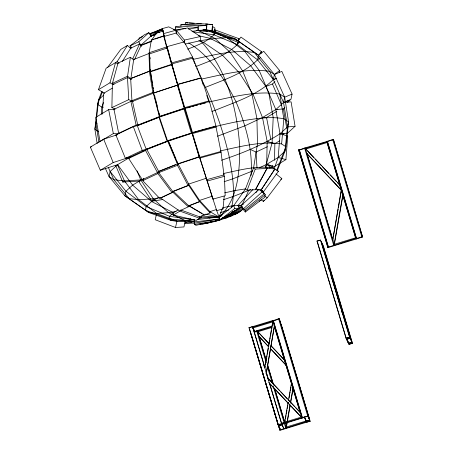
<?xml version="1.0" encoding="UTF-8"?>
<svg xmlns="http://www.w3.org/2000/svg" width="453" height="453" viewBox="0 0 453 453"><rect width="100%" height="100%" fill="white"/><g stroke="black" fill="none" stroke-linecap="round" stroke-linejoin="round"><path stroke-width="0.68" d="M180.928 26.421L180.957 24.513L185.322 24.235L206.625 25.459L206.557 29.915L226.851 37.65L234.626 38.533L258.544 55.277L274.427 74.507L284.671 97.219L288.584 121.863L285.894 146.749L284.92 151.308L277.27 170.69M206.625 25.459L198.193 25.991L198.125 30.442L214.926 38.397L230.147 52.299L242.751 71.183L251.879 93.777L256.908 118.533L257.497 143.771L253.601 167.763L245.492 188.884L233.72 205.685L219.088 217.021L216.398 217.717M115.051 109.037L111.885 107.588L112.361 84.728L127.486 77.605L131.285 79.337M265.764 167.712L266.692 164.343L267.168 141.483L262.497 117.531L253.012 94.133L239.348 72.871L222.44 55.198L203.437 42.322L198.816 40.64M270.577 167.87L272.468 166.981L272.496 165.594M274.518 160.305L274.863 143.675L279.541 140.877M211.953 111.37L215.249 110.277C235.379 101.965 257.502 95.26 273.34 79.592L274.427 74.507L281.828 71.381L292.072 94.094L284.671 97.219L279.739 93.964C255.939 90.424 232.117 97.106 208.98 101.982L209.031 100.883L201.37 78.012L177.887 84.501L177.831 85.6L184.671 108.697L199.292 156.693L216.721 210.651L223.012 208.912L224.241 196.109M177.887 84.501L184.722 107.604L184.671 108.697L160.741 116.625M199.813 216.562L199.716 218.318L196.268 220.379L173.261 215.096L173.391 212.757L178.233 209.858M188.612 185.215L173.323 191.223L188.703 205.804L199.518 201.557L188.612 185.215L188.686 184.077L177.989 163.748L158.782 171.602L146.863 149.518L147.344 149.014C176.285 136.993 206.398 127.876 237.106 121.653C252.502 119.252 268.244 115.951 283.816 118.714L288.584 121.863L287.496 126.942L284.92 151.308L278.221 157.446L266.692 164.343L259.127 167.904M199.518 201.557L199.592 200.413L188.686 184.077L206.081 178.318L206.783 179.654L223.975 174.903L221.047 152.208L220.345 150.872C240.384 146.653 261.013 140.866 281.619 143.935L285.894 146.749L276.789 170.198L278.414 171.33L263.516 191.732L261.047 190.107L274.926 169.031L273.301 167.899C256.472 165.396 239.631 170.118 223.267 173.567M185.537 24.666L185.685 22.65L212.485 24.496L212.055 30.538L214.524 32.163L238.114 40.832L240.951 37.095L261.381 51.534L260.962 53.488M206.987 23.873L206.557 29.915L198.125 30.442L191.976 31.41M102.208 114.111L103.799 93.233L112.293 88.148M274.258 168.51L278.221 157.446L280.028 133.782L275.815 109.564L265.871 86.432L250.877 65.968L231.851 49.564L210.096 38.335L198.59 35.696M269.28 168.023L269.654 166.676L266.692 164.343L274.393 166.54L285.922 159.637L287.723 135.979L280.028 133.782C261.942 145.43 241.794 153.403 221.489 160.254M101.251 114.167L101.863 107.163L103.482 102.503M281.619 143.935L283.816 118.714L279.739 93.964M137.083 170.872L140.73 179.909L153.335 198.799L168.556 212.695L185.356 220.651L185.045 223.754L191.879 222.678M187.706 49.179C196.919 45.43 206.794 41.965 213.958 34.796L214.943 28.069L212.48 26.438L212.055 30.538L234.626 38.533L258.544 55.277L257.57 59.836C243.374 73.879 223.539 79.892 205.492 87.35L202.253 81.189M96.432 119.971L94.904 129.235L97.185 143.607M96.727 117.191L98.567 99.785L101.88 91.387M197.061 30.561L214.524 32.163L214.818 29.564L214.535 30.878M114.071 84.603L112.44 83.318L127.565 76.195L130.373 57.282L133.635 59.858M250.968 175.521C253.187 150.266 245.747 125.204 236.138 102.078C224.75 79.53 210.764 56.353 188.708 42.899M149.801 54.207L149.179 52.712L151.387 39.977L163.686 35.906L164.524 37.905L164.196 36.399L176.353 33.041L183.827 42.163M231.489 207.78C235.668 191.223 232.191 174.111 229.405 157.633C223.963 133.42 215.832 109.898 205.492 87.35M264.688 367.944L272.831 321.319M264.965 367.576L265.209 366.183M265.452 364.79L266.545 358.527M266.789 357.134L267.032 355.747M267.276 354.354L268.369 348.091M268.612 346.698L269.705 340.435M269.948 339.042L270.192 337.649M270.435 336.256L271.528 329.994M271.772 328.606L272.015 327.213M272.259 325.82L272.989 321.647M266.087 373.714L274.348 326.392L266.239 374.042M284.643 422.162L288.04 402.677M288.408 400.588L291.568 382.496M284.92 421.794L285.158 420.407M285.401 419.014L286.013 415.531M286.256 414.144L286.494 412.751M286.738 411.358L286.981 409.965M287.225 408.572L287.836 405.095M288.074 403.702L288.318 402.309M289.048 398.136L289.654 394.654M289.897 393.266L290.141 391.873M290.384 390.48L290.99 386.998M291.234 385.611L291.477 384.218M286.154 427.236L290.045 404.971M290.532 402.185L292.961 388.266M286.313 427.564L287.162 422.694M287.406 421.301L290.203 405.299M290.566 403.21L293.119 388.595M341.245 190.011L341.403 190.339L306.987 153.675L341.245 190.011L332.774 239.75M332.898 239.054L333.142 237.661M333.385 236.268L336.302 219.569M336.545 218.176L338.125 209.127M338.363 207.734L341.279 191.036M334.138 244.495L342.762 195.084L327.162 142.604M334.416 244.127L342.921 195.413M159.048 112.837L160.073 116.846L137.276 125.555L146.172 149.241L147.344 149.014L130.475 156.965L117.616 164.66L110.147 171.5L109.06 176.585L124.937 195.815L148.856 212.559L171.427 220.56L176.925 221.183L185.356 220.651L192.876 219.467M138.924 39.309L139.218 37.95L142.474 36.648M192.542 31.716L213.958 34.796L215.385 30.023L238.974 38.692L238.578 40.555M110.147 171.5L125.911 191.262L146.166 206.54L169.524 216.302L194.399 219.875L194.105 221.234L194.416 223.21L219.399 218.997L219.088 217.021L216.324 209.546L209.96 211.653L199.592 200.413L211.891 196.342L213.029 199.094L225.181 195.73L224.405 176.313L223.493 174.116M194.416 223.21L194.711 221.851L194.399 219.875M223.012 208.912L222.621 207.802C228.606 206.545 234.773 204.813 240.934 205.73L241.619 207.259L242.899 208.103L242.61 209.473L224.994 216.5M242.763 208.963L245.288 212.038L245.577 210.673L265.26 194.705L261.891 190.605L260.905 189.954M279.19 72.406L279.597 70.504L263.72 51.268L258.544 55.277L261.381 51.534M282.31 134.824L284.065 133.777L280.028 133.782L287.496 126.942L283.544 102.48L284.671 97.219M265.26 194.705L264.699 197.332L245.288 212.038M292.072 94.094L290.945 99.354L283.544 102.48L275.815 109.564L262.497 117.531L245.033 125.758L217.423 136.234M188.658 205.198L188.301 206.817L179.569 210.934L160.566 198.057L172.916 192.236L173.159 191.16M117.514 164.824L124.445 180.934L138.731 199.716L156.63 213.442L155.215 219.739L175.509 227.48L183.941 226.947L185.356 220.651L194.32 221.421M175.509 227.48L176.925 221.183L156.63 213.442L148.856 212.559L124.937 195.815L125.911 191.262L132.61 185.124L142.316 179.314M224.705 192.836L235.243 190.498L245.492 188.884L247.128 190.22L255.56 189.694L267.162 168.357L265.526 167.015L272.1 142.854L273.193 117.514L268.742 92.718L259.037 70.158L244.75 51.376L226.851 37.65L214.926 38.397L200.43 40.685L185.283 44.049M104.694 93.318L98.443 89.688L109.977 82.786L115.555 62.571L117.825 63.89M112.44 83.318L118.018 63.103L130.373 57.282M159.337 116.8L160.073 116.846L159.626 116.359L153.624 92.978L177.383 85.113L184.218 108.216L184.671 108.697L185.147 108.239L209.456 101.517L215.945 125.996L215.469 126.455L216.036 127.05L220.911 151.466L199.858 157.287L199.292 156.693L199.173 157.055L177.87 164.105L168.233 140.815L167.497 140.77L159.337 116.8L183.929 108.652L186.019 108.324M177.87 164.105L177.989 163.748L177.463 165.311L188.159 185.639L172.865 191.642L158.737 172.661L159.263 171.098L158.006 171.693M199.173 157.055L191.987 132.95L192.463 132.486L215.945 125.996M188.159 185.639L188.686 184.077M98.443 89.688L106.144 68.205L117.134 61.631L127.44 45.436L130.775 48.55M222.366 208.465L219.088 217.021L219.603 220.249L195.9 225.311L194.62 224.467L194.105 221.234L168.963 218.929L145.368 210.26L146.166 206.54L151.63 201.528L158.692 197.304M247.128 190.22L255.237 169.105L267.162 168.357M102.395 91.965L97.588 104.343L94.904 129.235L98.607 131.681M214.524 32.163L215.385 30.023M238.974 38.692L237.321 44.553C226.07 55.713 210.407 60.628 196.07 66.517M237.961 42.95L237.321 44.553L257.57 59.836L273.34 79.592L275.979 78.612M141.036 45.781L139.53 44.02L132.837 58.511L133.969 59.83M134.603 59.445L141.008 45.577L151.817 41.336M250.617 189.507L248.759 190.379L242.072 204.875L241.058 205.781M274.875 169.031L267.094 168.154L255.498 189.49L260.996 190.113L274.875 169.031L273.301 167.899L278.414 171.33M172.701 191.308L172.004 192.536L159.654 198.352L142.746 180.685L143.788 178.839M142.746 180.685L157.871 173.556L159.263 171.098L157.457 172.559L142.333 179.688L128.669 158.425L130.475 156.965L125.373 158.335L115.883 134.937L133.352 126.71L138.448 125.334L159.422 117.101M143.465 179.479L140.73 179.909L139.331 182.344L151.936 201.234L153.335 198.799L160.164 197.723M122.327 61.438L130.792 48.131L139.53 44.02M255.956 192.661L257.797 189.767M107.718 67.265L120.787 49.417L127.44 45.436M261.171 199.722L263.295 201.404L264.11 200.288M239.75 41.348L237.321 44.553L213.958 34.796L214.252 32.191L209.416 31.5M263.295 201.404L267.157 197.859L281.823 178.544L275.996 173.918M210.096 212.899L199.722 201.664L188.912 205.905L204.496 215.096L210.096 212.899L209.96 211.653L219.088 217.021L220.249 219.79L239.246 208.176L238.085 205.407L252.967 189.388M146.863 149.518L167.752 141.319L168.233 140.815L146.172 149.241M158.782 171.602L159.263 171.098M209.456 101.517L208.98 101.982L206.789 95.441M103.714 95.068L98.567 99.785L97.588 104.343L101.863 107.163L103.222 107.316M96.987 123.239L95.991 124.15L98.952 142.497M265.871 86.432L272.468 83.986L274.954 81.704M287.564 102.395L290.141 100.034L283.544 102.48L269.66 71.364L254.275 52.457C233.663 49.394 213.035 55.175 192.995 59.4L192.593 57.095L184.19 41.897L167.004 46.648L177.831 85.6L177.383 85.113M277.831 109.564L275.815 109.564L283.38 108.93L284.926 107.514M283.544 102.48L291.115 101.846L295.062 126.308L287.593 133.148L280.028 133.782M242.604 209.49C237.23 214.818 229.529 216.517 222.378 217.989M280.832 179.456L281.823 178.544M258.906 189.439L240.934 205.73L241.602 207.253L231.619 212.417M243.465 208.788L261.959 192.032L264.427 193.657L244.745 209.631L243.465 208.788L240.934 205.73L242.208 206.574L242.672 207.599M131.353 48.103L130.028 45.872L138.76 41.761L148.878 32.673L151.2 36.574M138.76 41.761L141.415 46.223L140.894 45.147L151.013 36.059L155.991 34.105M128.669 158.425L145.538 150.475L147.344 149.014L142.242 150.39L125.373 158.335M142.333 179.688L143.686 178.59M257.57 59.836L260.673 57.429M279.597 70.504L274.427 74.507L269.66 71.364C246.675 67.944 223.663 74.4 201.313 79.105L203.284 84.988M220.249 219.79L234.881 208.448L239.246 208.176M130.028 45.872L144.36 34.802L148.878 32.673M130.051 47.775L131.183 46.936M122.78 182.066L124.445 180.934L140.73 179.909L139.065 181.041L122.78 182.066L115.572 165.305M222.055 215.209L219.088 217.021L216.381 217.599M114.23 109.615L108.669 109.626L95.809 117.321L100.022 141.546L113.335 133.578L119.592 133.561M113.686 109.892L114.852 109.196M194.677 222.032L171.427 220.56L168.963 218.929L169.524 216.302L173.391 212.757L151.63 201.528L132.61 185.124L117.616 164.66L100.306 170.243L90.362 147.112L103.675 139.145L117.655 134.637M100.306 170.243L113.165 162.548L130.475 156.965M262.497 117.531L266.534 117.525L276.823 111.37M173.261 215.096L179.92 211.109L199.716 218.318M259.15 201.143L260.968 200.056M215.905 220.679L214.11 221.67L208.312 222.961L212.921 221.2M220.962 216.053L219.088 217.021L214.926 217.723M231.636 212.423L241.619 207.259M111.885 107.588L128.76 99.643L133.188 101.665L130.866 101.381L113.997 109.332L118.663 133.278L119.824 133.42M118.663 133.278L136.127 125.051L138.448 125.334L137.276 125.555M250.294 149.428L256.07 152.066L267.315 146.766M252.825 170.877L232.836 178.822L224.184 181.687M243.318 204.286L239.529 205.872M154.337 32.344L162.044 28.862L162.565 30.017M221.013 216.149L219.088 217.021L197.14 219.558M228.125 214.779L242.904 208.114M273.34 79.592L276.421 78.29M149.654 33.794L162.044 28.862M220.396 216.5L219.088 217.021L199.835 217.887M156.659 33.618L151.059 35.815L154.445 35.011M140.894 45.147L151.704 40.9M148.98 53.511L133.692 59.513L130.889 78.426L149.615 71.07L148.98 53.511L149.671 54.309M167.078 47.446L167.406 48.952L166.981 48.092L149.592 53.85L150.226 71.41L150.645 72.27L149.399 71.302L130.668 78.652L131.942 100.696L132.774 101.342M131.942 100.696L152.831 92.491L153.663 93.142M159.382 116.597L153.38 93.216L132.497 101.421L137.757 125.09L159.382 116.597L160.073 116.846M159.909 170.843L175.407 164.762M158.737 172.661L177.463 165.311M248.759 190.379L233.471 196.387L223.437 199.705M232.531 215.577L226.93 217.774L222.253 218.34M210.209 222.1L208.238 222.853L202.933 223.691L206.228 222.672M155.47 32.356L162.627 29.864L163.386 31.665M220.39 216.568L219.088 217.021L201.217 216.053M153.499 39.513L151.557 40.158L156.466 33.12L162.831 31.008L164.524 37.905L162.429 28.59L168.72 26.852L175.611 30.306L176.523 33.935M154.796 39.088L163.856 36.087M149.179 52.712L166.568 46.953L167.406 48.952L164.196 36.399M150.226 71.41L171.523 64.36L171.942 65.221L171.806 63.918L192.859 58.097L201.177 77.803L177.695 84.298L177.831 85.6L171.681 64.79L150.385 71.84L153.816 93.035L177.57 85.17M159.626 116.359L184.218 108.216M167.497 140.77L191.987 132.95L192.553 133.544L199.858 157.287M168.114 141.172L191.868 133.307M178.658 163.527L198.624 156.914M220.254 212.763L228.669 209.977M214.161 221.659L226.879 217.791M90.362 147.112L91.693 146.681M206.885 222.644L202.921 223.873L199.807 224.065M298.578 149.864L299.32 149.92L328.538 247.434L327.915 247.621L298.578 149.864L327.915 247.621M299.201 149.671L328.357 247.049L333.748 245.407L304.592 148.029L327.406 141.359L356.624 238.873L328.538 247.434M327.287 141.109L356.443 238.488L361.828 236.845L332.672 139.467L333.3 139.281L333.601 139.909L362.638 237.038L356.624 238.873M299.32 149.92L304.592 148.029M327.406 141.359L332.672 139.467M299.382 150.051L304.773 148.408M327.468 141.495L332.853 139.852M298.872 150.492L299.501 150.3M332.972 140.096L333.601 139.909M323.431 246.2L352.468 343.329L348.946 344.399L350.282 343.867L349.824 342.904L348.436 343.329L346.511 339.274L347.898 338.85L347.445 337.887L346.052 338.312L316.964 241.07L320.537 240.107L319.15 240.532M318.408 240.758L316.964 241.07M334.071 244.354L355.514 237.814M327.615 246.993L328.238 246.8M356.324 238.244L333.748 245.407M362.638 237.038L362.338 236.409L361.828 236.845M273.255 386.318L285.758 428.136L280.373 429.778L278.499 425.837L279.886 425.412L279.427 424.45L278.04 424.874L248.952 327.632L252.525 326.67M250.39 327.321L248.952 327.632M251.138 327.094L273.204 320.367L302.361 417.745L307.746 416.103L278.595 318.725L279.218 318.533L309.682 420.174L308.295 420.599L308.753 421.562L310.192 421.25L306.619 422.213M273.323 320.611L278.595 318.725M278.187 319.28L273.504 320.996M252.661 327.304L272.763 321.171L273.063 321.806L252.287 328.136M266.2 362.706L256.602 330.758L271.97 326.075M254.025 331.828L256.602 330.758M254.762 331.755L256.902 331.386M272.157 326.692L257.412 331.183L257.712 331.811L271.783 327.525M320.486 239.994L349.574 337.236L348.187 337.661L348.646 338.623L350.033 338.198L351.958 342.253L350.571 342.678L351.03 343.64L352.468 343.329M348.385 343.215L351.902 342.14M281.33 423.198L301.432 417.071M302.361 417.745L280.175 424.223L280.628 425.186L282.021 424.761L283.889 428.708L281.891 424.257M280.469 424.852L307.814 416.233L309.682 420.174M307.927 416.483L308.555 416.29L308.255 415.661L307.746 416.103M282.072 424.874L278.55 425.945L249.512 328.816M305.922 420.52L304.105 416.692L306.16 421.25L307.553 420.826L308.012 421.788L279.926 430.35L250.588 332.593M279.626 429.721L280.254 429.529L279.852 428.181M149.258 33.856L162.627 29.864M163.454 33.664L175.611 30.306M171.681 64.79L171.942 65.221L171.545 62.916L192.593 57.095M184.722 107.604L209.031 100.883M187.372 107.95L190.747 107.021M192.1 106.648L194.122 106.087M195.475 105.713L197.502 105.153M200.203 104.405L202.225 103.845M203.578 103.471L205.605 102.91M192.553 133.544L216.036 127.05M199.292 156.693L199.994 158.029L221.047 152.208M206.081 178.318L207.214 181.064L224.405 176.313M115.883 134.937L117.797 134.422M159.966 32.214L150.492 34.473L151.325 36.602M173.55 29.547L175.481 29.122L180.266 29.994M176.647 33.856L176.489 30.425L187.689 27.939L200.243 36.563L200.43 40.685C227.01 69.032 237.032 108.737 239.745 146.568C239.631 170.951 238.482 199.456 219.088 217.021L219.388 218.765M176.489 30.425L184.405 40.079L200.243 36.563M198.901 218.306L201.534 217.723M194.62 224.467L219.603 220.249M175.549 29.224L175.407 26.903L180.713 26.064L197.95 27.542L198.125 30.442L196.749 30.323M188.386 29.049L197.95 27.542M151.936 201.234L162.859 199.513M176.149 211.5L168.556 212.695L156.63 213.442M185.356 220.651L185.47 222.542L186.84 222.327M192.989 221.358L194.354 221.143M202.706 224.02L208.012 223.182M194.711 221.851L219.399 218.997M287.496 126.942L295.062 126.308M128.794 157.491L130.198 157.406M153.335 198.799L138.731 199.716L129.213 198.635L113.822 179.728L108.352 167.463M203.125 29.717L212.055 30.538L202.899 29.955M189.235 23.018L194.167 23.33M196.981 23.511L201.211 23.777M205.436 24.049L208.255 24.224M209.665 24.315L212.485 24.496M180.957 24.513L198.193 25.991M185.47 222.542L194.433 223.312M185.685 22.65L187.961 22.91M124.445 180.934L113.822 179.728L109.06 176.585L105.356 168.386M241.602 207.253L238.759 206.93L238.085 205.407M205.962 31.002L207.344 31.2M175.407 26.903L185.651 28.777M205.702 214.139L219.088 217.021L219.784 218.561L219.088 217.021L219.422 218.765M274.863 143.675L267.168 141.483L268.448 142.066M278.221 157.446L285.922 159.637M137.757 125.09L138.448 125.334M180.719 209.971L199.858 216.936L204.377 214.807L203.176 214.099M214.818 32.656L238.176 42.412M266.692 164.343L272.468 166.981M208.057 217.18L209.937 218.12M109.977 82.786L112.814 84.439M188.793 205.617L201.981 213.397M190.158 218.612L191.868 219.79M263.516 191.732L261.891 190.605L264.427 193.657M265.526 167.015L267.094 168.154M127.565 76.195L131.376 79.196M265.039 196.177L267.157 197.859M253.601 167.763L255.237 169.105M117.134 61.631L119.037 63.414M172.916 192.236L188.301 206.817M220.911 151.466L220.345 150.872L220.52 152.248M305.469 148.601L339.733 184.937M305.622 148.929L306.59 149.949M307.553 150.974L313.827 157.627M315.277 159.162L321.551 165.815M322.513 166.84L328.787 173.493M330.237 175.028L336.505 181.681M337.474 182.706L339.886 185.266M257.491 331.341L269.071 343.629M271.002 345.673L284.512 360.005M257.644 331.67L268.742 343.442M271.154 346.001L283.703 359.308M268.657 346.653L259.003 336.415L268.329 346.471M270.588 348.697L286.03 365.078M270.26 348.516L286.67 365.916M267.649 377.847L299.982 412.139M267.327 377.666L272.151 382.779M273.114 383.804L279.388 390.458M280.837 391.992L287.111 398.646M288.074 399.671L294.348 406.324M295.798 407.859L299.654 411.953M268.686 382.411L301.5 417.213M269.325 383.249L301.658 417.541M149.615 71.07L150.645 72.27L150.385 71.84M259.846 189.484L261.959 192.032M244.314 209.139L245.577 210.673M157.871 173.556L172.004 192.536M220.515 219.898L219.558 218.674L219.088 217.021L219.716 218.618M145.538 150.475L157.457 172.559M223.505 174.009L223.975 174.903M355.996 239.059L326.658 141.302M334.552 245.6L305.214 147.837M322.921 245.124L320.996 241.07L350.084 338.312L346.562 339.382L317.525 242.253M321.234 241.8L323.051 245.628M349.903 337.695L351.721 341.522M349.574 337.236L346.052 338.312M346.381 338.765L348.198 342.598M279.682 321.018L280.645 323.046M281.154 324.122L310.192 421.25M272.876 321.183L272.581 320.554L301.913 418.317L301.313 416.29M307.927 416.256L309.444 419.45M253.034 327.745L255.039 332.191L253.221 328.363M286.381 427.706L286.081 427.077L307.525 420.543L307.712 421.16L285.758 428.136M286.562 428.328L285.022 423.43M278.369 425.327L280.186 429.161M278.04 424.874L281.562 423.798L252.474 326.556M272.468 83.986L281.579 105.187M168.505 141.449L176.092 159.286M176.636 160.56L177.451 162.474M167.752 141.319L177.514 164.246M193.533 60.668L194.875 63.85M195.413 65.119L196.217 67.027M196.755 68.301L197.559 70.209M198.097 71.478L198.901 73.386M199.439 74.654L200.243 76.563M233.72 205.685L234.881 208.448M103.675 139.145L113.165 162.548M133.352 126.71L142.242 150.39M211.891 196.342L212.281 197.446M216.324 209.546L216.721 210.651M158.901 117.067L167.055 141.036M207.214 181.064L213.029 199.094M328.589 268.063L329.218 270.062M330.894 275.401L338.295 299.88M199.994 158.029L206.783 179.654M263.414 363.997L264.461 367.332M266.132 372.666L268.068 379.076M185.147 108.239L192.463 132.486M183.929 108.652L191.251 132.905M333.3 139.281L362.338 236.409M343.295 196.568L355.798 238.386M307.128 153.867L332.938 240.203M322.864 245.011L351.958 342.253M350.628 342.292L351.03 343.64M348.244 337.275L348.646 338.623M347.496 337.502L347.898 338.85M347.938 341.03L348.946 344.399M347.779 341.194L348.436 343.329M279.218 318.533L309.631 420.067L306.109 421.137L305.707 419.789M308.351 420.214L308.753 421.562M305.356 418.555L306.16 421.25M273.204 320.367L302.242 417.496M274.892 327.932L300.101 412.247M257.933 332.547L257.23 330.565L266.104 360.243M258.335 333.895L258.737 335.243M259.139 336.59L266.2 360.197M267.406 364.246L273.657 385.158M274.869 389.206L284.75 422.253M285.934 426.296L286.364 427.649M267.513 364.965L273.363 384.529M274.569 388.578L284.654 422.304M267.287 366.505L272.128 382.694M252.984 327.632L264.88 367.428M266.087 371.477L268.765 380.356M269.716 383.617L282.021 424.761M267.536 377.241L268.108 379.144M279.484 424.065L279.886 425.412M251.494 335.243L254.716 346.035M255.124 347.383L260.164 364.246M260.566 365.594L269.235 394.603M269.643 395.95L279.926 430.35M171.806 63.918L177.695 84.298M338.108 298.895L340.571 307.644M341.33 310.339L341.902 312.355M339.054 302.57L339.625 304.592M340.005 305.934L340.571 307.955M167.004 46.648L171.545 62.916M166.981 48.092L171.523 64.36M163.686 35.906L166.568 46.953M154.592 95.47L155.107 97.474M155.447 98.805L156.478 102.814M156.817 104.15L157.333 106.155M162.429 28.59L163.193 31.619M219.501 218.691L219.088 217.021L219.428 218.584M130.866 101.381L136.127 125.051M219.473 215.73L219.733 216.998M163.884 34.734L164.394 37.271M266.534 117.525L270.803 139.422M108.669 109.626L113.335 133.578M283.38 108.93L286.749 128.307M184.19 41.897L184.394 43.046M150.758 72.956L152.418 83.21M152.638 84.575L152.859 85.945M153.08 87.31L153.301 88.68M153.522 90.045L153.743 91.415M149.399 71.302L152.831 92.491M192.859 58.097L192.995 59.4M199.592 200.413L199.722 201.664M256.07 152.066L256.987 167.904M127.486 77.605L128.76 99.643M184.405 40.079L184.53 42.825M150.113 57.52L150.164 58.924M150.543 69.462L150.617 71.568M240.6 211.325L224.331 216.993L240.577 211.341M326.845 141.919L305.401 148.459L305.701 149.088L327.145 142.548L326.845 141.919M237.129 213.403L222.423 217.797L237.095 213.425"/></g></svg>
